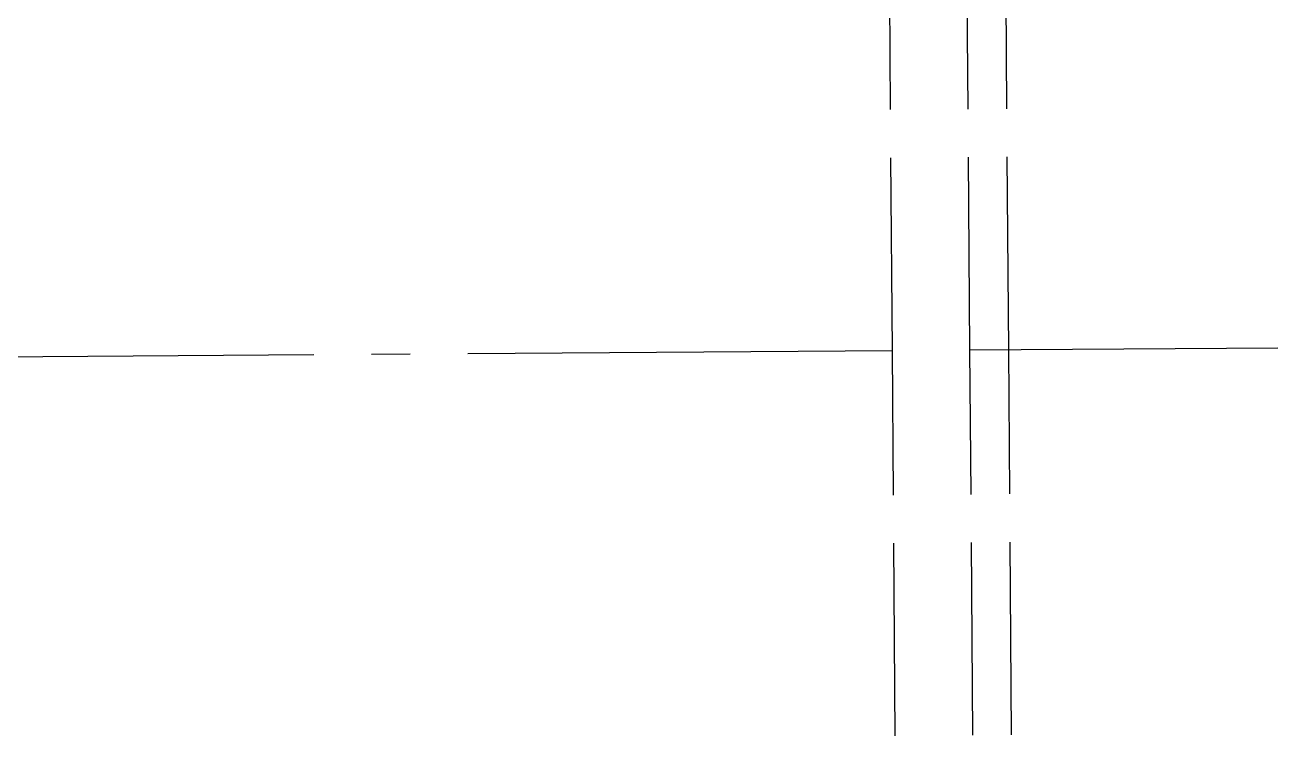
# Model space of a CAD drawing. Extents: x 532589 to 538856, y 6045658 to 6049082.
# Drawn here: x 533955.4 to 534280.3, y 6046648.8 to 6046833.2 of the extents above; entities that cross this region are included whole.
import ezdxf

# ---------------------------------------------------------------- set-up
doc = ezdxf.new("R2010")
doc.units = 0
doc.header["$LTSCALE"] = 5
doc.linetypes.add('foc-QUARTERLINE', pattern=[33, 25, -3, 2, -3])
doc.linetypes.add('foc-UNSURVEYED', pattern=[12.5, 10, -2.5])
doc.layers.add('L-QSEC', color=8, linetype='foc-QUARTERLINE')
doc.layers.add('L-USEC', color=7, linetype='foc-UNSURVEYED')

msp = doc.modelspace()

# ---------------------------------------------------------------- linework, layer by layer
at = {"layer": 'L-QSEC'}
for p, q in [((533410.245, 6046743.401), (534180.339, 6046748.767)), ((534200.445, 6046748.919), (534280.336, 6046749.475))]:
    msp.add_line(p, q, dxfattribs=at)
at = {"layer": 'L-USEC'}
for p, q in [((534180.339, 6046748.767), (534174.266, 6047552.918)), ((534200.445, 6046748.919), (534194.372, 6047553.07)), ((534210.497, 6046748.977), (534204.423, 6047553.128)), ((534181.094, 6046648.77), (534180.339, 6046748.767)), ((534201.2, 6046648.951), (534200.445, 6046748.919)), ((534211.252, 6046649.042), (534210.497, 6046748.977))]:
    msp.add_line(p, q, dxfattribs=at)

doc.saveas('drawing.dxf')
